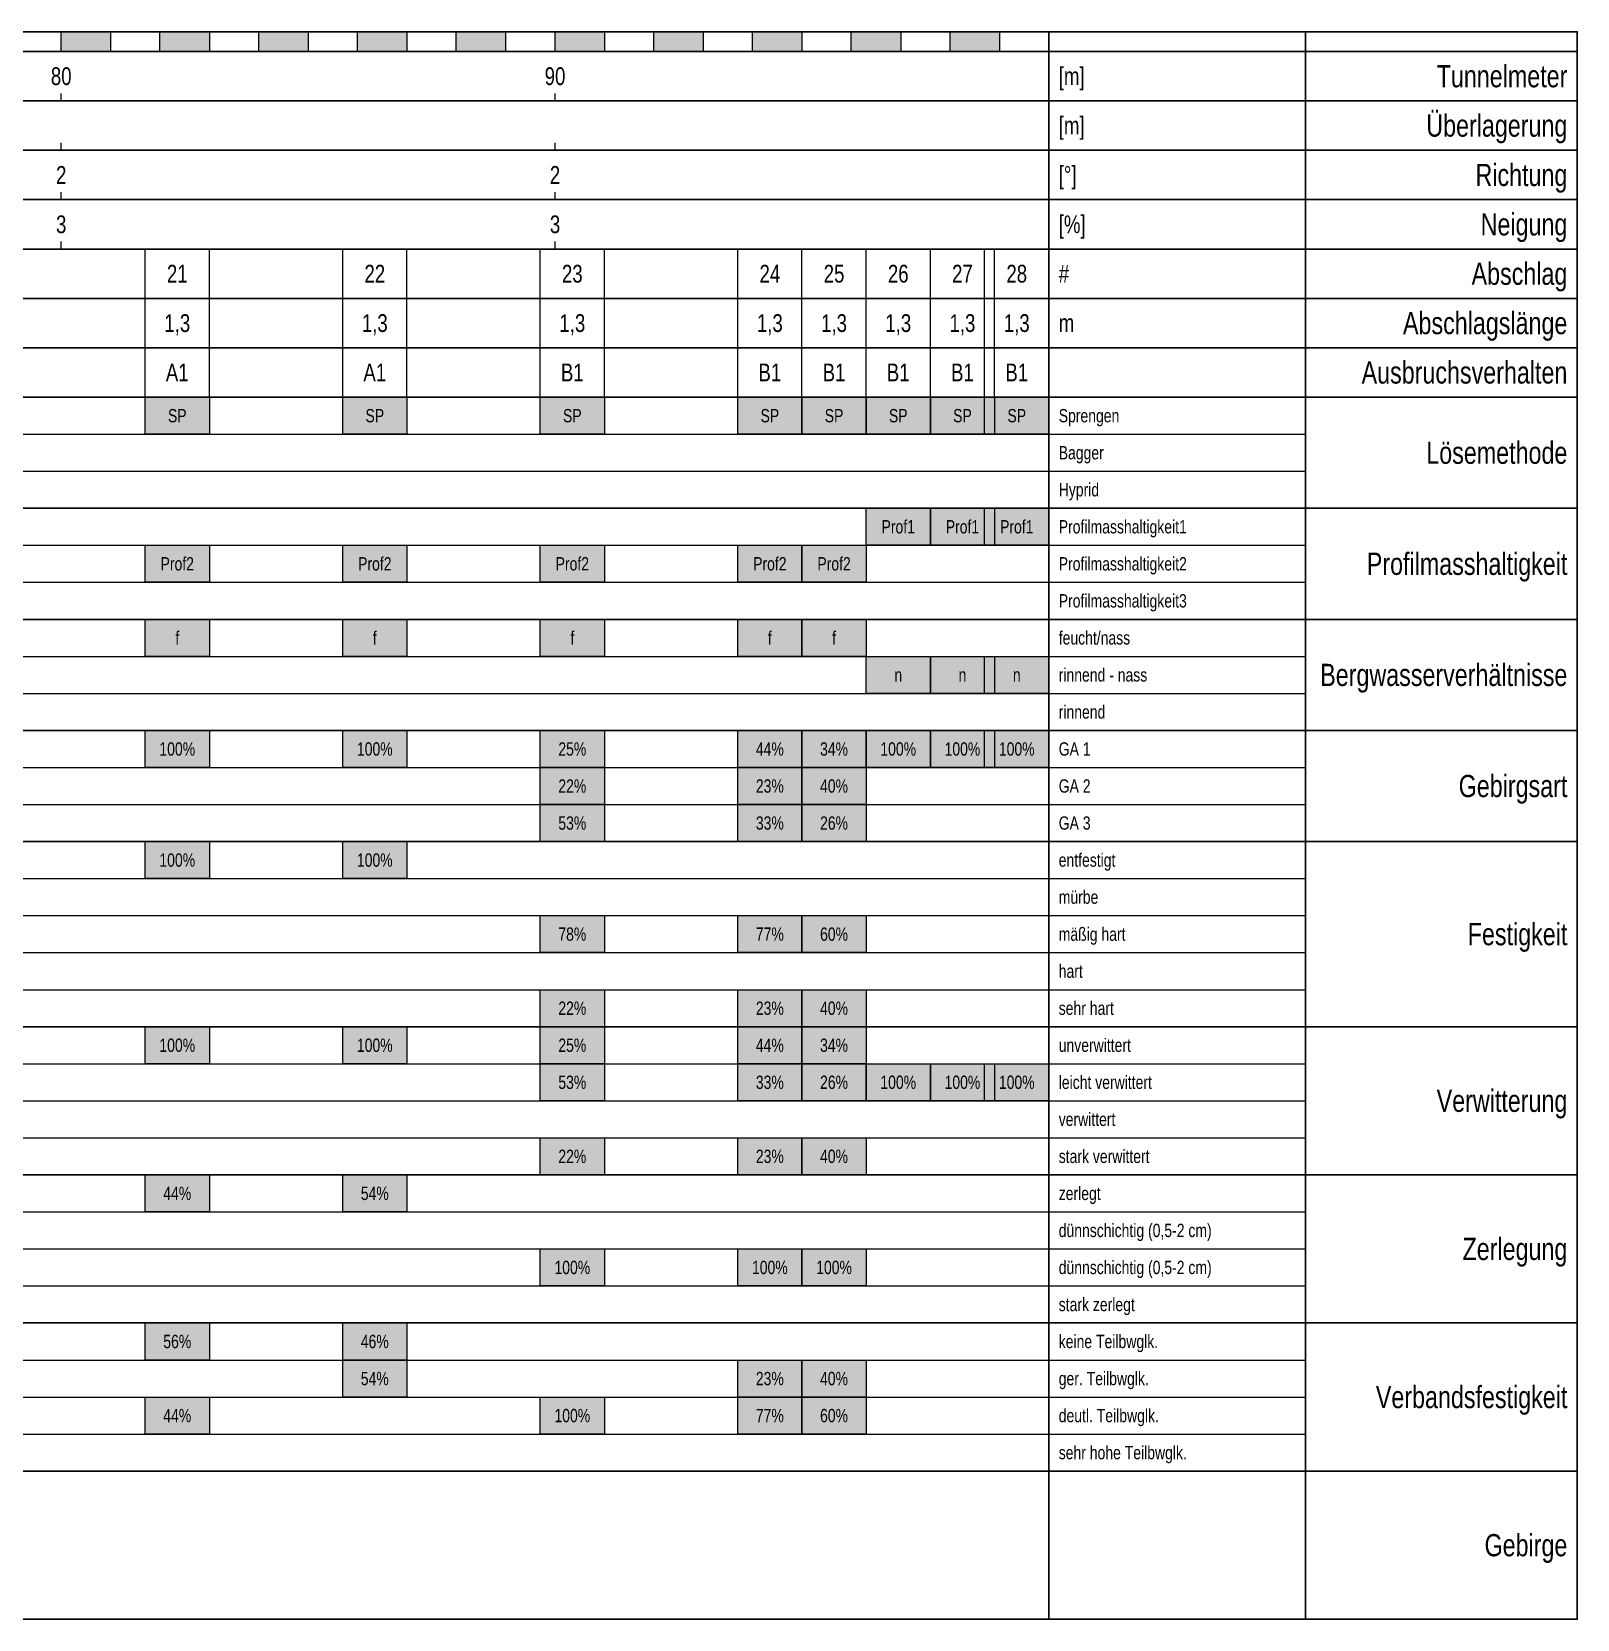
# Model space of a CAD drawing. Extents: x -11 to 111, y -32 to 0.
# Drawn here: x 79.4 to 110.7, y -32.15 to 0 of the extents above; entities that cross this region are included whole.
import ezdxf
from ezdxf.enums import TextEntityAlignment as Align

# ---------------------------------------------------------------- set-up
doc = ezdxf.new("R2010")
doc.units = 0
for name, color, linetype in [('ausbruchsverhalten', 7, 'Continuous'), ('bergwasserverhaeltnis', 7, 'Continuous'), ('festigkeit', 7, 'Continuous'), ('gebirge', 7, 'Continuous'), ('gebirgsart', 7, 'Continuous'), ('grid', 7, 'Continuous'), ('laenge', 7, 'Continuous'), ('lineal', 7, 'Continuous'), ('loesemethode', 7, 'Continuous'), ('neigung', 7, 'Continuous'), ('nummer', 7, 'Continuous'), ('profilmasshaltigkeit', 7, 'Continuous'), ('richtung', 7, 'Continuous'), ('tunnelmeter', 7, 'Continuous'), ('ueberlagerung', 7, 'Continuous'), ('verbandsfestigkeit', 7, 'Continuous'), ('verwitterung', 7, 'Continuous'), ('zerlegung', 7, 'Continuous')]:
    doc.layers.add(name, color=color, linetype=linetype)
doc.styles.add('Arial', font='arial.ttf', dxfattribs={"width": 0.75})

msp = doc.modelspace()

# ---------------------------------------------------------------- hatches: boundary and pattern name
at = {"layer": 'bergwasserverhaeltnis'}
for points in [[(81.7, -11.9), (83, -11.9), (83, -12.65), (81.7, -12.65)], [(85.7, -11.9), (87, -11.9), (87, -12.65), (85.7, -12.65)], [(89.7, -11.9), (91, -11.9), (91, -12.65), (89.7, -12.65)], [(93.7, -11.9), (95, -11.9), (95, -12.65), (93.7, -12.65)], [(95, -11.9), (96.3, -11.9), (96.3, -12.65), (95, -12.65)], [(96.3, -12.65), (97.6, -12.65), (97.6, -13.4), (96.3, -13.4)], [(97.6, -12.65), (98.9, -12.65), (98.9, -13.4), (97.6, -13.4)], [(98.7, -12.65), (100, -12.65), (100, -13.4), (98.7, -13.4)]]:
    msp.add_hatch(color=5, dxfattribs=at).paths.add_polyline_path(points)
at = {"layer": 'festigkeit'}
for points in [[(81.7, -16.4), (83, -16.4), (83, -17.15), (81.7, -17.15)], [(85.7, -16.4), (87, -16.4), (87, -17.15), (85.7, -17.15)], [(89.7, -17.9), (91, -17.9), (91, -18.65), (89.7, -18.65)], [(93.7, -17.9), (95, -17.9), (95, -18.65), (93.7, -18.65)], [(95, -17.9), (96.3, -17.9), (96.3, -18.65), (95, -18.65)], [(89.7, -19.4), (91, -19.4), (91, -20.15), (89.7, -20.15)], [(93.7, -19.4), (95, -19.4), (95, -20.15), (93.7, -20.15)], [(95, -19.4), (96.3, -19.4), (96.3, -20.15), (95, -20.15)]]:
    msp.add_hatch(color=4, dxfattribs=at).paths.add_polyline_path(points)
at = {"layer": 'gebirgsart'}
for points in [[(81.7, -14.15), (83, -14.15), (83, -14.9), (81.7, -14.9)], [(85.7, -14.15), (87, -14.15), (87, -14.9), (85.7, -14.9)], [(89.7, -14.15), (91, -14.15), (91, -14.9), (89.7, -14.9)], [(93.7, -14.15), (95, -14.15), (95, -14.9), (93.7, -14.9)], [(95, -14.15), (96.3, -14.15), (96.3, -14.9), (95, -14.9)], [(96.3, -14.15), (97.6, -14.15), (97.6, -14.9), (96.3, -14.9)], [(97.6, -14.15), (98.9, -14.15), (98.9, -14.9), (97.6, -14.9)], [(98.7, -14.15), (100, -14.15), (100, -14.9), (98.7, -14.9)], [(89.7, -14.9), (91, -14.9), (91, -15.65), (89.7, -15.65)], [(93.7, -14.9), (95, -14.9), (95, -15.65), (93.7, -15.65)], [(95, -14.9), (96.3, -14.9), (96.3, -15.65), (95, -15.65)], [(89.7, -15.65), (91, -15.65), (91, -16.4), (89.7, -16.4)], [(93.7, -15.65), (95, -15.65), (95, -16.4), (93.7, -16.4)], [(95, -15.65), (96.3, -15.65), (96.3, -16.4), (95, -16.4)]]:
    msp.add_hatch(color=28, dxfattribs=at).paths.add_polyline_path(points)
at = {"layer": 'lineal'}
for points in [[(80, 0), (81, 0), (81, -0.4), (80, -0.4)], [(82, 0), (83, 0), (83, -0.4), (82, -0.4)], [(84, 0), (85, 0), (85, -0.4), (84, -0.4)], [(86, 0), (87, 0), (87, -0.4), (86, -0.4)], [(88, 0), (89, 0), (89, -0.4), (88, -0.4)], [(90, 0), (91, 0), (91, -0.4), (90, -0.4)], [(92, 0), (93, 0), (93, -0.4), (92, -0.4)], [(94, 0), (95, 0), (95, -0.4), (94, -0.4)], [(96, 0), (97, 0), (97, -0.4), (96, -0.4)], [(98, 0), (99, 0), (99, -0.4), (98, -0.4)]]:
    msp.add_hatch(color=7, dxfattribs=at).paths.add_polyline_path(points)
at = {"layer": 'loesemethode'}
for points in [[(81.7, -7.4), (83, -7.4), (83, -8.15), (81.7, -8.15)], [(85.7, -7.4), (87, -7.4), (87, -8.15), (85.7, -8.15)], [(89.7, -7.4), (91, -7.4), (91, -8.15), (89.7, -8.15)], [(93.7, -7.4), (95, -7.4), (95, -8.15), (93.7, -8.15)], [(95, -7.4), (96.3, -7.4), (96.3, -8.15), (95, -8.15)], [(96.3, -7.4), (97.6, -7.4), (97.6, -8.15), (96.3, -8.15)], [(97.6, -7.4), (98.9, -7.4), (98.9, -8.15), (97.6, -8.15)], [(98.7, -7.4), (100, -7.4), (100, -8.15), (98.7, -8.15)]]:
    msp.add_hatch(color=42, dxfattribs=at).paths.add_polyline_path(points)
at = {"layer": 'profilmasshaltigkeit'}
for points in [[(96.3, -9.65), (97.6, -9.65), (97.6, -10.4), (96.3, -10.4)], [(97.6, -9.65), (98.9, -9.65), (98.9, -10.4), (97.6, -10.4)], [(98.7, -9.65), (100, -9.65), (100, -10.4), (98.7, -10.4)], [(81.7, -10.4), (83, -10.4), (83, -11.15), (81.7, -11.15)], [(85.7, -10.4), (87, -10.4), (87, -11.15), (85.7, -11.15)], [(89.7, -10.4), (91, -10.4), (91, -11.15), (89.7, -11.15)], [(93.7, -10.4), (95, -10.4), (95, -11.15), (93.7, -11.15)], [(95, -10.4), (96.3, -10.4), (96.3, -11.15), (95, -11.15)]]:
    msp.add_hatch(color=3, dxfattribs=at).paths.add_polyline_path(points)
at = {"layer": 'verbandsfestigkeit'}
for points in [[(81.7, -26.15), (83, -26.15), (83, -26.9), (81.7, -26.9)], [(85.7, -26.15), (87, -26.15), (87, -26.9), (85.7, -26.9)], [(85.7, -26.9), (87, -26.9), (87, -27.65), (85.7, -27.65)], [(93.7, -26.9), (95, -26.9), (95, -27.65), (93.7, -27.65)], [(95, -26.9), (96.3, -26.9), (96.3, -27.65), (95, -27.65)], [(81.7, -27.65), (83, -27.65), (83, -28.4), (81.7, -28.4)], [(89.7, -27.65), (91, -27.65), (91, -28.4), (89.7, -28.4)], [(93.7, -27.65), (95, -27.65), (95, -28.4), (93.7, -28.4)], [(95, -27.65), (96.3, -27.65), (96.3, -28.4), (95, -28.4)]]:
    msp.add_hatch(color=105, dxfattribs=at).paths.add_polyline_path(points)
at = {"layer": 'verwitterung'}
for points in [[(81.7, -20.15), (83, -20.15), (83, -20.9), (81.7, -20.9)], [(85.7, -20.15), (87, -20.15), (87, -20.9), (85.7, -20.9)], [(89.7, -20.15), (91, -20.15), (91, -20.9), (89.7, -20.9)], [(93.7, -20.15), (95, -20.15), (95, -20.9), (93.7, -20.9)], [(95, -20.15), (96.3, -20.15), (96.3, -20.9), (95, -20.9)], [(89.7, -20.9), (91, -20.9), (91, -21.65), (89.7, -21.65)], [(93.7, -20.9), (95, -20.9), (95, -21.65), (93.7, -21.65)], [(95, -20.9), (96.3, -20.9), (96.3, -21.65), (95, -21.65)], [(96.3, -20.9), (97.6, -20.9), (97.6, -21.65), (96.3, -21.65)], [(97.6, -20.9), (98.9, -20.9), (98.9, -21.65), (97.6, -21.65)], [(98.7, -20.9), (100, -20.9), (100, -21.65), (98.7, -21.65)], [(89.7, -22.4), (91, -22.4), (91, -23.15), (89.7, -23.15)], [(93.7, -22.4), (95, -22.4), (95, -23.15), (93.7, -23.15)], [(95, -22.4), (96.3, -22.4), (96.3, -23.15), (95, -23.15)]]:
    msp.add_hatch(color=2, dxfattribs=at).paths.add_polyline_path(points)
at = {"layer": 'zerlegung'}
for points in [[(81.7, -23.15), (83, -23.15), (83, -23.9), (81.7, -23.9)], [(85.7, -23.15), (87, -23.15), (87, -23.9), (85.7, -23.9)], [(89.7, -24.65), (91, -24.65), (91, -25.4), (89.7, -25.4)], [(93.7, -24.65), (95, -24.65), (95, -25.4), (93.7, -25.4)], [(95, -24.65), (96.3, -24.65), (96.3, -25.4), (95, -25.4)]]:
    msp.add_hatch(color=251, dxfattribs=at).paths.add_polyline_path(points)

# ---------------------------------------------------------------- linework, layer by layer
at = {"layer": 'ausbruchsverhalten'}
for p, q in [((81.7, -7.4), (81.7, -6.4)), ((83, -7.4), (83, -6.4)), ((85.7, -7.4), (85.7, -6.4)), ((87, -7.4), (87, -6.4)), ((89.7, -7.4), (89.7, -6.4)), ((91, -7.4), (91, -6.4)), ((93.7, -7.4), (93.7, -6.4)), ((95, -7.4), (95, -6.4)), ((95, -7.4), (95, -6.4)), ((96.3, -7.4), (96.3, -6.4)), ((96.3, -7.4), (96.3, -6.4)), ((97.6, -7.4), (97.6, -6.4)), ((97.6, -7.4), (97.6, -6.4)), ((98.7, -7.4), (98.7, -6.4)), ((98.9, -7.4), (98.9, -6.4)), ((100, -7.4), (100, -6.4))]:
    msp.add_line(p, q, dxfattribs=at)
at = {"layer": 'ausbruchsverhalten', "color": 7, "lineweight": 30}
for points in [[(0, -6.4), (100, -6.4), (100, -7.4), (0, -7.4)], [(100, -6.4), (105.2, -6.4), (105.2, -7.4), (100, -7.4)], [(105.2, -6.4), (110.7, -6.4), (110.7, -7.4), (105.2, -7.4)]]:
    msp.add_lwpolyline(points, close=True, dxfattribs=at)
at = {"layer": 'bergwasserverhaeltnis'}
for p, q in [((0, -12.65), (100, -12.65)), ((100, -12.65), (105.2, -12.65)), ((0, -13.4), (100, -13.4)), ((100, -13.4), (105.2, -13.4)), ((0, -14.15), (100, -14.15)), ((100, -14.15), (105.2, -14.15))]:
    msp.add_line(p, q, dxfattribs=at)
at = {"layer": 'bergwasserverhaeltnis', "color": 7, "lineweight": 30}
for points in [[(0, -11.9), (100, -11.9), (100, -14.15), (0, -14.15)], [(100, -11.9), (105.2, -11.9), (105.2, -14.15), (100, -14.15)], [(105.2, -11.9), (110.7, -11.9), (110.7, -14.15), (105.2, -14.15)]]:
    msp.add_lwpolyline(points, close=True, dxfattribs=at)
at = {"layer": 'bergwasserverhaeltnis', "color": 7}
for points in [[(81.7, -11.9), (83, -11.9), (83, -12.65), (81.7, -12.65)], [(85.7, -11.9), (87, -11.9), (87, -12.65), (85.7, -12.65)], [(89.7, -11.9), (91, -11.9), (91, -12.65), (89.7, -12.65)], [(93.7, -11.9), (95, -11.9), (95, -12.65), (93.7, -12.65)], [(95, -11.9), (96.3, -11.9), (96.3, -12.65), (95, -12.65)], [(96.3, -12.65), (97.6, -12.65), (97.6, -13.4), (96.3, -13.4)], [(97.6, -12.65), (98.9, -12.65), (98.9, -13.4), (97.6, -13.4)], [(98.7, -12.65), (100, -12.65), (100, -13.4), (98.7, -13.4)]]:
    msp.add_lwpolyline(points, close=True, dxfattribs=at)
at = {"layer": 'festigkeit'}
for p, q in [((0, -17.15), (100, -17.15)), ((100, -17.15), (105.2, -17.15)), ((0, -17.9), (100, -17.9)), ((100, -17.9), (105.2, -17.9)), ((0, -18.65), (100, -18.65)), ((100, -18.65), (105.2, -18.65)), ((0, -19.4), (100, -19.4)), ((100, -19.4), (105.2, -19.4)), ((0, -20.15), (100, -20.15)), ((100, -20.15), (105.2, -20.15))]:
    msp.add_line(p, q, dxfattribs=at)
at = {"layer": 'festigkeit', "color": 7, "lineweight": 30}
for points in [[(0, -16.4), (100, -16.4), (100, -20.15), (0, -20.15)], [(100, -16.4), (105.2, -16.4), (105.2, -20.15), (100, -20.15)], [(105.2, -16.4), (110.7, -16.4), (110.7, -20.15), (105.2, -20.15)]]:
    msp.add_lwpolyline(points, close=True, dxfattribs=at)
at = {"layer": 'festigkeit', "color": 7}
for points in [[(81.7, -16.4), (83, -16.4), (83, -17.15), (81.7, -17.15)], [(85.7, -16.4), (87, -16.4), (87, -17.15), (85.7, -17.15)], [(89.7, -17.9), (91, -17.9), (91, -18.65), (89.7, -18.65)], [(93.7, -17.9), (95, -17.9), (95, -18.65), (93.7, -18.65)], [(95, -17.9), (96.3, -17.9), (96.3, -18.65), (95, -18.65)], [(89.7, -19.4), (91, -19.4), (91, -20.15), (89.7, -20.15)], [(93.7, -19.4), (95, -19.4), (95, -20.15), (93.7, -20.15)], [(95, -19.4), (96.3, -19.4), (96.3, -20.15), (95, -20.15)]]:
    msp.add_lwpolyline(points, close=True, dxfattribs=at)
at = {"layer": 'gebirge', "color": 7, "lineweight": 30}
for points in [[(0, -29.15), (100, -29.15), (100, -32.15), (0, -32.15)], [(100, -29.15), (105.2, -29.15), (105.2, -32.15), (100, -32.15)], [(105.2, -29.15), (110.7, -29.15), (110.7, -32.15), (105.2, -32.15)]]:
    msp.add_lwpolyline(points, close=True, dxfattribs=at)
at = {"layer": 'gebirgsart'}
for p, q in [((0, -14.9), (100, -14.9)), ((100, -14.9), (105.2, -14.9)), ((0, -15.65), (100, -15.65)), ((100, -15.65), (105.2, -15.65)), ((0, -16.4), (100, -16.4)), ((100, -16.4), (105.2, -16.4))]:
    msp.add_line(p, q, dxfattribs=at)
at = {"layer": 'gebirgsart', "color": 7, "lineweight": 30}
for points in [[(0, -14.15), (100, -14.15), (100, -16.4), (0, -16.4)], [(100, -14.15), (105.2, -14.15), (105.2, -16.4), (100, -16.4)], [(105.2, -14.15), (110.7, -14.15), (110.7, -16.4), (105.2, -16.4)]]:
    msp.add_lwpolyline(points, close=True, dxfattribs=at)
at = {"layer": 'gebirgsart', "color": 7}
for points in [[(81.7, -14.15), (83, -14.15), (83, -14.9), (81.7, -14.9)], [(85.7, -14.15), (87, -14.15), (87, -14.9), (85.7, -14.9)], [(89.7, -14.15), (91, -14.15), (91, -14.9), (89.7, -14.9)], [(93.7, -14.15), (95, -14.15), (95, -14.9), (93.7, -14.9)], [(95, -14.15), (96.3, -14.15), (96.3, -14.9), (95, -14.9)], [(96.3, -14.15), (97.6, -14.15), (97.6, -14.9), (96.3, -14.9)], [(97.6, -14.15), (98.9, -14.15), (98.9, -14.9), (97.6, -14.9)], [(98.7, -14.15), (100, -14.15), (100, -14.9), (98.7, -14.9)], [(89.7, -14.9), (91, -14.9), (91, -15.65), (89.7, -15.65)], [(93.7, -14.9), (95, -14.9), (95, -15.65), (93.7, -15.65)], [(95, -14.9), (96.3, -14.9), (96.3, -15.65), (95, -15.65)], [(89.7, -15.65), (91, -15.65), (91, -16.4), (89.7, -16.4)], [(93.7, -15.65), (95, -15.65), (95, -16.4), (93.7, -16.4)], [(95, -15.65), (96.3, -15.65), (96.3, -16.4), (95, -16.4)]]:
    msp.add_lwpolyline(points, close=True, dxfattribs=at)
at = {"layer": 'grid', "color": 7, "lineweight": 30}
for points in [[(0, 0), (100, 0), (100, 0), (0, 0)], [(100, 0), (105.2, 0), (105.2, 0), (100, 0)], [(105.2, 0), (110.7, 0), (110.7, 0), (105.2, 0)]]:
    msp.add_lwpolyline(points, close=True, dxfattribs=at)
at = {"layer": 'laenge'}
for p, q in [((81.7, -6.4), (81.7, -5.4)), ((83, -6.4), (83, -5.4)), ((85.7, -6.4), (85.7, -5.4)), ((87, -6.4), (87, -5.4)), ((89.7, -6.4), (89.7, -5.4)), ((91, -6.4), (91, -5.4)), ((93.7, -6.4), (93.7, -5.4)), ((95, -6.4), (95, -5.4)), ((95, -6.4), (95, -5.4)), ((96.3, -6.4), (96.3, -5.4)), ((96.3, -6.4), (96.3, -5.4)), ((97.6, -6.4), (97.6, -5.4)), ((97.6, -6.4), (97.6, -5.4)), ((98.7, -6.4), (98.7, -5.4)), ((98.9, -6.4), (98.9, -5.4)), ((100, -6.4), (100, -5.4))]:
    msp.add_line(p, q, dxfattribs=at)
at = {"layer": 'laenge', "color": 7, "lineweight": 30}
for points in [[(0, -5.4), (100, -5.4), (100, -6.4), (0, -6.4)], [(100, -5.4), (105.2, -5.4), (105.2, -6.4), (100, -6.4)], [(105.2, -5.4), (110.7, -5.4), (110.7, -6.4), (105.2, -6.4)]]:
    msp.add_lwpolyline(points, close=True, dxfattribs=at)
at = {"layer": 'lineal', "color": 7, "lineweight": 30}
for points in [[(0, 0), (100, 0), (100, -0.4), (0, -0.4)], [(100, 0), (105.2, 0), (105.2, -0.4), (100, -0.4)], [(105.2, 0), (110.7, 0), (110.7, -0.4), (105.2, -0.4)]]:
    msp.add_lwpolyline(points, close=True, dxfattribs=at)
at = {"layer": 'lineal', "color": 7}
for points in [[(80, 0), (81, 0), (81, -0.4), (80, -0.4)], [(82, 0), (83, 0), (83, -0.4), (82, -0.4)], [(84, 0), (85, 0), (85, -0.4), (84, -0.4)], [(86, 0), (87, 0), (87, -0.4), (86, -0.4)], [(88, 0), (89, 0), (89, -0.4), (88, -0.4)], [(90, 0), (91, 0), (91, -0.4), (90, -0.4)], [(92, 0), (93, 0), (93, -0.4), (92, -0.4)], [(94, 0), (95, 0), (95, -0.4), (94, -0.4)], [(96, 0), (97, 0), (97, -0.4), (96, -0.4)], [(98, 0), (99, 0), (99, -0.4), (98, -0.4)]]:
    msp.add_lwpolyline(points, close=True, dxfattribs=at)
at = {"layer": 'loesemethode'}
for p, q in [((0, -8.15), (100, -8.15)), ((100, -8.15), (105.2, -8.15)), ((0, -8.9), (100, -8.9)), ((100, -8.9), (105.2, -8.9)), ((0, -9.65), (100, -9.65)), ((100, -9.65), (105.2, -9.65))]:
    msp.add_line(p, q, dxfattribs=at)
at = {"layer": 'loesemethode', "color": 7, "lineweight": 30}
for points in [[(0, -7.4), (100, -7.4), (100, -9.65), (0, -9.65)], [(100, -7.4), (105.2, -7.4), (105.2, -9.65), (100, -9.65)], [(105.2, -7.4), (110.7, -7.4), (110.7, -9.65), (105.2, -9.65)]]:
    msp.add_lwpolyline(points, close=True, dxfattribs=at)
at = {"layer": 'loesemethode', "color": 7}
for points in [[(81.7, -7.4), (83, -7.4), (83, -8.15), (81.7, -8.15)], [(85.7, -7.4), (87, -7.4), (87, -8.15), (85.7, -8.15)], [(89.7, -7.4), (91, -7.4), (91, -8.15), (89.7, -8.15)], [(93.7, -7.4), (95, -7.4), (95, -8.15), (93.7, -8.15)], [(95, -7.4), (96.3, -7.4), (96.3, -8.15), (95, -8.15)], [(96.3, -7.4), (97.6, -7.4), (97.6, -8.15), (96.3, -8.15)], [(97.6, -7.4), (98.9, -7.4), (98.9, -8.15), (97.6, -8.15)], [(98.7, -7.4), (100, -7.4), (100, -8.15), (98.7, -8.15)]]:
    msp.add_lwpolyline(points, close=True, dxfattribs=at)
at = {"layer": 'neigung'}
for p, q in [((80, -4.4), (80, -4.25)), ((90, -4.4), (90, -4.25)), ((100, -4.4), (100, -4.25))]:
    msp.add_line(p, q, dxfattribs=at)
at = {"layer": 'neigung', "color": 7, "lineweight": 30}
for points in [[(0, -3.4), (100, -3.4), (100, -4.4), (0, -4.4)], [(100, -3.4), (105.2, -3.4), (105.2, -4.4), (100, -4.4)], [(105.2, -3.4), (110.7, -3.4), (110.7, -4.4), (105.2, -4.4)]]:
    msp.add_lwpolyline(points, close=True, dxfattribs=at)
at = {"layer": 'nummer'}
for p, q in [((81.7, -5.4), (81.7, -4.4)), ((83, -5.4), (83, -4.4)), ((85.7, -5.4), (85.7, -4.4)), ((87, -5.4), (87, -4.4)), ((89.7, -5.4), (89.7, -4.4)), ((91, -5.4), (91, -4.4)), ((93.7, -5.4), (93.7, -4.4)), ((95, -5.4), (95, -4.4)), ((95, -5.4), (95, -4.4)), ((96.3, -5.4), (96.3, -4.4)), ((96.3, -5.4), (96.3, -4.4)), ((97.6, -5.4), (97.6, -4.4)), ((97.6, -5.4), (97.6, -4.4)), ((98.7, -5.4), (98.7, -4.4)), ((98.9, -5.4), (98.9, -4.4)), ((100, -5.4), (100, -4.4))]:
    msp.add_line(p, q, dxfattribs=at)
at = {"layer": 'nummer', "color": 7, "lineweight": 30}
for points in [[(0, -4.4), (100, -4.4), (100, -5.4), (0, -5.4)], [(100, -4.4), (105.2, -4.4), (105.2, -5.4), (100, -5.4)], [(105.2, -4.4), (110.7, -4.4), (110.7, -5.4), (105.2, -5.4)]]:
    msp.add_lwpolyline(points, close=True, dxfattribs=at)
at = {"layer": 'profilmasshaltigkeit'}
for p, q in [((0, -10.4), (100, -10.4)), ((100, -10.4), (105.2, -10.4)), ((0, -11.15), (100, -11.15)), ((100, -11.15), (105.2, -11.15)), ((0, -11.9), (100, -11.9)), ((100, -11.9), (105.2, -11.9))]:
    msp.add_line(p, q, dxfattribs=at)
at = {"layer": 'profilmasshaltigkeit', "color": 7, "lineweight": 30}
for points in [[(0, -9.65), (100, -9.65), (100, -11.9), (0, -11.9)], [(100, -9.65), (105.2, -9.65), (105.2, -11.9), (100, -11.9)], [(105.2, -9.65), (110.7, -9.65), (110.7, -11.9), (105.2, -11.9)]]:
    msp.add_lwpolyline(points, close=True, dxfattribs=at)
at = {"layer": 'profilmasshaltigkeit', "color": 7}
for points in [[(96.3, -9.65), (97.6, -9.65), (97.6, -10.4), (96.3, -10.4)], [(97.6, -9.65), (98.9, -9.65), (98.9, -10.4), (97.6, -10.4)], [(98.7, -9.65), (100, -9.65), (100, -10.4), (98.7, -10.4)], [(81.7, -10.4), (83, -10.4), (83, -11.15), (81.7, -11.15)], [(85.7, -10.4), (87, -10.4), (87, -11.15), (85.7, -11.15)], [(89.7, -10.4), (91, -10.4), (91, -11.15), (89.7, -11.15)], [(93.7, -10.4), (95, -10.4), (95, -11.15), (93.7, -11.15)], [(95, -10.4), (96.3, -10.4), (96.3, -11.15), (95, -11.15)]]:
    msp.add_lwpolyline(points, close=True, dxfattribs=at)
at = {"layer": 'richtung'}
for p, q in [((80, -3.4), (80, -3.25)), ((90, -3.4), (90, -3.25)), ((100, -3.4), (100, -3.25))]:
    msp.add_line(p, q, dxfattribs=at)
at = {"layer": 'richtung', "color": 7, "lineweight": 30}
for points in [[(0, -2.4), (100, -2.4), (100, -3.4), (0, -3.4)], [(100, -2.4), (105.2, -2.4), (105.2, -3.4), (100, -3.4)], [(105.2, -2.4), (110.7, -2.4), (110.7, -3.4), (105.2, -3.4)]]:
    msp.add_lwpolyline(points, close=True, dxfattribs=at)
at = {"layer": 'tunnelmeter'}
for p, q in [((80, -1.4), (80, -1.25)), ((90, -1.4), (90, -1.25)), ((100, -1.4), (100, -1.25))]:
    msp.add_line(p, q, dxfattribs=at)
at = {"layer": 'tunnelmeter', "color": 7, "lineweight": 30}
for points in [[(0, -0.4), (100, -0.4), (100, -1.4), (0, -1.4)], [(100, -0.4), (105.2, -0.4), (105.2, -1.4), (100, -1.4)], [(105.2, -0.4), (110.7, -0.4), (110.7, -1.4), (105.2, -1.4)]]:
    msp.add_lwpolyline(points, close=True, dxfattribs=at)
at = {"layer": 'ueberlagerung'}
for p, q in [((80, -2.4), (80, -2.25)), ((90, -2.4), (90, -2.25)), ((100, -2.4), (100, -2.25))]:
    msp.add_line(p, q, dxfattribs=at)
at = {"layer": 'ueberlagerung', "color": 7, "lineweight": 30}
for points in [[(0, -1.4), (100, -1.4), (100, -2.4), (0, -2.4)], [(100, -1.4), (105.2, -1.4), (105.2, -2.4), (100, -2.4)], [(105.2, -1.4), (110.7, -1.4), (110.7, -2.4), (105.2, -2.4)]]:
    msp.add_lwpolyline(points, close=True, dxfattribs=at)
at = {"layer": 'verbandsfestigkeit'}
for p, q in [((0, -26.9), (100, -26.9)), ((100, -26.9), (105.2, -26.9)), ((0, -27.65), (100, -27.65)), ((100, -27.65), (105.2, -27.65)), ((0, -28.4), (100, -28.4)), ((100, -28.4), (105.2, -28.4)), ((0, -29.15), (100, -29.15)), ((100, -29.15), (105.2, -29.15))]:
    msp.add_line(p, q, dxfattribs=at)
at = {"layer": 'verbandsfestigkeit', "color": 7, "lineweight": 30}
for points in [[(0, -26.15), (100, -26.15), (100, -29.15), (0, -29.15)], [(100, -26.15), (105.2, -26.15), (105.2, -29.15), (100, -29.15)], [(105.2, -26.15), (110.7, -26.15), (110.7, -29.15), (105.2, -29.15)]]:
    msp.add_lwpolyline(points, close=True, dxfattribs=at)
at = {"layer": 'verbandsfestigkeit', "color": 7}
for points in [[(81.7, -26.15), (83, -26.15), (83, -26.9), (81.7, -26.9)], [(85.7, -26.15), (87, -26.15), (87, -26.9), (85.7, -26.9)], [(85.7, -26.9), (87, -26.9), (87, -27.65), (85.7, -27.65)], [(93.7, -26.9), (95, -26.9), (95, -27.65), (93.7, -27.65)], [(95, -26.9), (96.3, -26.9), (96.3, -27.65), (95, -27.65)], [(81.7, -27.65), (83, -27.65), (83, -28.4), (81.7, -28.4)], [(89.7, -27.65), (91, -27.65), (91, -28.4), (89.7, -28.4)], [(93.7, -27.65), (95, -27.65), (95, -28.4), (93.7, -28.4)], [(95, -27.65), (96.3, -27.65), (96.3, -28.4), (95, -28.4)]]:
    msp.add_lwpolyline(points, close=True, dxfattribs=at)
at = {"layer": 'verwitterung'}
for p, q in [((0, -20.9), (100, -20.9)), ((100, -20.9), (105.2, -20.9)), ((0, -21.65), (100, -21.65)), ((100, -21.65), (105.2, -21.65)), ((0, -22.4), (100, -22.4)), ((100, -22.4), (105.2, -22.4)), ((0, -23.15), (100, -23.15)), ((100, -23.15), (105.2, -23.15))]:
    msp.add_line(p, q, dxfattribs=at)
at = {"layer": 'verwitterung', "color": 7, "lineweight": 30}
for points in [[(0, -20.15), (100, -20.15), (100, -23.15), (0, -23.15)], [(100, -20.15), (105.2, -20.15), (105.2, -23.15), (100, -23.15)], [(105.2, -20.15), (110.7, -20.15), (110.7, -23.15), (105.2, -23.15)]]:
    msp.add_lwpolyline(points, close=True, dxfattribs=at)
at = {"layer": 'verwitterung', "color": 7}
for points in [[(81.7, -20.15), (83, -20.15), (83, -20.9), (81.7, -20.9)], [(85.7, -20.15), (87, -20.15), (87, -20.9), (85.7, -20.9)], [(89.7, -20.15), (91, -20.15), (91, -20.9), (89.7, -20.9)], [(93.7, -20.15), (95, -20.15), (95, -20.9), (93.7, -20.9)], [(95, -20.15), (96.3, -20.15), (96.3, -20.9), (95, -20.9)], [(89.7, -20.9), (91, -20.9), (91, -21.65), (89.7, -21.65)], [(93.7, -20.9), (95, -20.9), (95, -21.65), (93.7, -21.65)], [(95, -20.9), (96.3, -20.9), (96.3, -21.65), (95, -21.65)], [(96.3, -20.9), (97.6, -20.9), (97.6, -21.65), (96.3, -21.65)], [(97.6, -20.9), (98.9, -20.9), (98.9, -21.65), (97.6, -21.65)], [(98.7, -20.9), (100, -20.9), (100, -21.65), (98.7, -21.65)], [(89.7, -22.4), (91, -22.4), (91, -23.15), (89.7, -23.15)], [(93.7, -22.4), (95, -22.4), (95, -23.15), (93.7, -23.15)], [(95, -22.4), (96.3, -22.4), (96.3, -23.15), (95, -23.15)]]:
    msp.add_lwpolyline(points, close=True, dxfattribs=at)
at = {"layer": 'zerlegung'}
for p, q in [((0, -23.9), (100, -23.9)), ((100, -23.9), (105.2, -23.9)), ((0, -24.65), (100, -24.65)), ((100, -24.65), (105.2, -24.65)), ((0, -25.4), (100, -25.4)), ((100, -25.4), (105.2, -25.4)), ((0, -26.15), (100, -26.15)), ((100, -26.15), (105.2, -26.15))]:
    msp.add_line(p, q, dxfattribs=at)
at = {"layer": 'zerlegung', "color": 7, "lineweight": 30}
for points in [[(0, -23.15), (100, -23.15), (100, -26.15), (0, -26.15)], [(100, -23.15), (105.2, -23.15), (105.2, -26.15), (100, -26.15)], [(105.2, -23.15), (110.7, -23.15), (110.7, -26.15), (105.2, -26.15)]]:
    msp.add_lwpolyline(points, close=True, dxfattribs=at)
at = {"layer": 'zerlegung', "color": 7}
for points in [[(81.7, -23.15), (83, -23.15), (83, -23.9), (81.7, -23.9)], [(85.7, -23.15), (87, -23.15), (87, -23.9), (85.7, -23.9)], [(89.7, -24.65), (91, -24.65), (91, -25.4), (89.7, -25.4)], [(93.7, -24.65), (95, -24.65), (95, -25.4), (93.7, -25.4)], [(95, -24.65), (96.3, -24.65), (96.3, -25.4), (95, -25.4)]]:
    msp.add_lwpolyline(points, close=True, dxfattribs=at)

# ---------------------------------------------------------------- texts
at = {"layer": 'ausbruchsverhalten', "color": 7, "style": 'Arial', "width": 0.75}
for s, p in [('A1', (82.35, -6.9)), ('A1', (86.35, -6.9)), ('B1', (90.35, -6.9)), ('B1', (94.35, -6.9)), ('B1', (95.65, -6.9)), ('B1', (96.95, -6.9)), ('B1', (98.25, -6.9)), ('B1', (99.35, -6.9))]:
    msp.add_text(s, height=0.36, dxfattribs=at).set_placement(p, align=Align.MIDDLE_CENTER)
msp.add_text('Ausbruchsverhalten', height=0.45, dxfattribs=at).set_placement((110.5, -6.9), align=Align.MIDDLE_RIGHT)
at = {"layer": 'bergwasserverhaeltnis', "color": 7, "style": 'Arial', "width": 0.75}
for s, p in [('f', (82.35, -12.275)), ('f', (86.35, -12.275)), ('f', (90.35, -12.275)), ('f', (94.35, -12.275)), ('f', (95.65, -12.275)), ('n', (96.95, -13.025)), ('n', (98.25, -13.025)), ('n', (99.35, -13.025))]:
    msp.add_text(s, height=0.27, dxfattribs=at).set_placement(p, align=Align.MIDDLE_CENTER)
for s, p in [('feucht/nass', (100.2, -12.275)), ('rinnend - nass', (100.2, -13.025)), ('rinnend', (100.2, -13.775))]:
    msp.add_text(s, height=0.27, dxfattribs=at).set_placement(p, align=Align.MIDDLE_LEFT)
msp.add_text('Bergwasserverhältnisse', height=0.45, dxfattribs=at).set_placement((110.5, -13.025), align=Align.MIDDLE_RIGHT)
at = {"layer": 'festigkeit', "color": 7, "style": 'Arial', "width": 0.75}
for s, p in [('100%', (82.35, -16.775)), ('100%', (86.35, -16.775)), ('78%', (90.35, -18.275)), ('77%', (94.35, -18.275)), ('60%', (95.65, -18.275)), ('22%', (90.35, -19.775)), ('23%', (94.35, -19.775)), ('40%', (95.65, -19.775))]:
    msp.add_text(s, height=0.27, dxfattribs=at).set_placement(p, align=Align.MIDDLE_CENTER)
for s, p in [('entfestigt', (100.2, -16.775)), ('mürbe', (100.2, -17.525)), ('mäßig hart', (100.2, -18.275)), ('hart', (100.2, -19.025)), ('sehr hart', (100.2, -19.775))]:
    msp.add_text(s, height=0.27, dxfattribs=at).set_placement(p, align=Align.MIDDLE_LEFT)
msp.add_text('Festigkeit', height=0.45, dxfattribs=at).set_placement((110.5, -18.275), align=Align.MIDDLE_RIGHT)
at = {"layer": 'gebirge', "color": 7, "style": 'Arial', "width": 0.75}
msp.add_text('Gebirge', height=0.45, dxfattribs=at).set_placement((110.5, -30.65), align=Align.MIDDLE_RIGHT)
at = {"layer": 'gebirgsart', "color": 7, "style": 'Arial', "width": 0.75}
for s, p in [('100%', (82.35, -14.525)), ('100%', (86.35, -14.525)), ('25%', (90.35, -14.525)), ('44%', (94.35, -14.525)), ('34%', (95.65, -14.525)), ('100%', (96.95, -14.525)), ('100%', (98.25, -14.525)), ('100%', (99.35, -14.525)), ('22%', (90.35, -15.275)), ('23%', (94.35, -15.275)), ('40%', (95.65, -15.275)), ('53%', (90.35, -16.025)), ('33%', (94.35, -16.025)), ('26%', (95.65, -16.025))]:
    msp.add_text(s, height=0.27, dxfattribs=at).set_placement(p, align=Align.MIDDLE_CENTER)
for s, p in [('GA 1', (100.2, -14.525)), ('GA 2', (100.2, -15.275)), ('GA 3', (100.2, -16.025))]:
    msp.add_text(s, height=0.27, dxfattribs=at).set_placement(p, align=Align.MIDDLE_LEFT)
msp.add_text('Gebirgsart', height=0.45, dxfattribs=at).set_placement((110.5, -15.275), align=Align.MIDDLE_RIGHT)
at = {"layer": 'laenge', "color": 7, "style": 'Arial', "width": 0.75}
for p in [(82.35, -5.9), (86.35, -5.9), (90.35, -5.9), (94.35, -5.9), (95.65, -5.9), (96.95, -5.9), (98.25, -5.9), (99.35, -5.9)]:
    msp.add_text('1,3', height=0.36, dxfattribs=at).set_placement(p, align=Align.MIDDLE_CENTER)
msp.add_text('Abschlagslänge', height=0.45, dxfattribs=at).set_placement((110.5, -5.9), align=Align.MIDDLE_RIGHT)
msp.add_text('m', height=0.36, dxfattribs=at).set_placement((100.2, -5.9), align=Align.MIDDLE_LEFT)
at = {"layer": 'loesemethode', "color": 7, "style": 'Arial', "width": 0.75}
for p in [(82.35, -7.775), (86.35, -7.775), (90.35, -7.775), (94.35, -7.775), (95.65, -7.775), (96.95, -7.775), (98.25, -7.775), (99.35, -7.775)]:
    msp.add_text('SP', height=0.27, dxfattribs=at).set_placement(p, align=Align.MIDDLE_CENTER)
for s, p in [('Sprengen', (100.2, -7.775)), ('Bagger', (100.2, -8.525)), ('Hyprid', (100.2, -9.275))]:
    msp.add_text(s, height=0.27, dxfattribs=at).set_placement(p, align=Align.MIDDLE_LEFT)
msp.add_text('Lösemethode', height=0.45, dxfattribs=at).set_placement((110.5, -8.525), align=Align.MIDDLE_RIGHT)
at = {"layer": 'neigung', "color": 7, "style": 'Arial', "width": 0.75}
for p in [(80, -3.9), (90, -3.9)]:
    msp.add_text('3', height=0.36, dxfattribs=at).set_placement(p, align=Align.MIDDLE_CENTER)
msp.add_text('[%]', height=0.36, dxfattribs=at).set_placement((100.2, -3.9), align=Align.MIDDLE_LEFT)
msp.add_text('Neigung', height=0.45, dxfattribs=at).set_placement((110.5, -3.9), align=Align.MIDDLE_RIGHT)
at = {"layer": 'nummer', "color": 7, "style": 'Arial', "width": 0.75}
for s, p in [('21', (82.35, -4.9)), ('22', (86.35, -4.9)), ('23', (90.35, -4.9)), ('24', (94.35, -4.9)), ('25', (95.65, -4.9)), ('26', (96.95, -4.9)), ('27', (98.25, -4.9)), ('28', (99.35, -4.9))]:
    msp.add_text(s, height=0.36, dxfattribs=at).set_placement(p, align=Align.MIDDLE_CENTER)
msp.add_text('#', height=0.36, dxfattribs=at).set_placement((100.2, -4.9), align=Align.MIDDLE_LEFT)
msp.add_text('Abschlag', height=0.45, dxfattribs=at).set_placement((110.5, -4.9), align=Align.MIDDLE_RIGHT)
at = {"layer": 'profilmasshaltigkeit', "color": 7, "style": 'Arial', "width": 0.75}
for s, p in [('Prof1', (96.95, -10.025)), ('Prof1', (98.25, -10.025)), ('Prof1', (99.35, -10.025)), ('Prof2', (82.35, -10.775)), ('Prof2', (86.35, -10.775)), ('Prof2', (90.35, -10.775)), ('Prof2', (94.35, -10.775)), ('Prof2', (95.65, -10.775))]:
    msp.add_text(s, height=0.27, dxfattribs=at).set_placement(p, align=Align.MIDDLE_CENTER)
for s, p in [('Profilmasshaltigkeit1', (100.2, -10.025)), ('Profilmasshaltigkeit2', (100.2, -10.775)), ('Profilmasshaltigkeit3', (100.2, -11.525))]:
    msp.add_text(s, height=0.27, dxfattribs=at).set_placement(p, align=Align.MIDDLE_LEFT)
msp.add_text('Profilmasshaltigkeit', height=0.45, dxfattribs=at).set_placement((110.5, -10.775), align=Align.MIDDLE_RIGHT)
at = {"layer": 'richtung', "color": 7, "style": 'Arial', "width": 0.75}
for p in [(80, -2.9), (90, -2.9)]:
    msp.add_text('2', height=0.36, dxfattribs=at).set_placement(p, align=Align.MIDDLE_CENTER)
msp.add_text('[°]', height=0.36, dxfattribs=at).set_placement((100.2, -2.9), align=Align.MIDDLE_LEFT)
msp.add_text('Richtung', height=0.45, dxfattribs=at).set_placement((110.5, -2.9), align=Align.MIDDLE_RIGHT)
at = {"layer": 'tunnelmeter', "color": 7, "style": 'Arial', "width": 0.75}
for s, p in [('80', (80, -0.9)), ('90', (90, -0.9))]:
    msp.add_text(s, height=0.36, dxfattribs=at).set_placement(p, align=Align.MIDDLE_CENTER)
msp.add_text('[m]', height=0.36, dxfattribs=at).set_placement((100.2, -0.9), align=Align.MIDDLE_LEFT)
msp.add_text('Tunnelmeter', height=0.45, dxfattribs=at).set_placement((110.5, -0.9), align=Align.MIDDLE_RIGHT)
at = {"layer": 'ueberlagerung', "color": 7, "style": 'Arial', "width": 0.75}
msp.add_text('Überlagerung', height=0.45, dxfattribs=at).set_placement((110.5, -1.9), align=Align.MIDDLE_RIGHT)
msp.add_text('[m]', height=0.36, dxfattribs=at).set_placement((100.2, -1.9), align=Align.MIDDLE_LEFT)
at = {"layer": 'verbandsfestigkeit', "color": 7, "style": 'Arial', "width": 0.75}
for s, p in [('56%', (82.35, -26.525)), ('46%', (86.35, -26.525)), ('54%', (86.35, -27.275)), ('23%', (94.35, -27.275)), ('40%', (95.65, -27.275)), ('44%', (82.35, -28.025)), ('100%', (90.35, -28.025)), ('77%', (94.35, -28.025)), ('60%', (95.65, -28.025))]:
    msp.add_text(s, height=0.27, dxfattribs=at).set_placement(p, align=Align.MIDDLE_CENTER)
for s, p in [('keine Teilbwglk.', (100.2, -26.525)), ('ger. Teilbwglk.', (100.2, -27.275)), ('deutl. Teilbwglk.', (100.2, -28.025)), ('sehr hohe Teilbwglk.', (100.2, -28.775))]:
    msp.add_text(s, height=0.27, dxfattribs=at).set_placement(p, align=Align.MIDDLE_LEFT)
msp.add_text('Verbandsfestigkeit', height=0.45, dxfattribs=at).set_placement((110.5, -27.65), align=Align.MIDDLE_RIGHT)
at = {"layer": 'verwitterung', "color": 7, "style": 'Arial', "width": 0.75}
for s, p in [('100%', (82.35, -20.525)), ('100%', (86.35, -20.525)), ('25%', (90.35, -20.525)), ('44%', (94.35, -20.525)), ('34%', (95.65, -20.525)), ('53%', (90.35, -21.275)), ('33%', (94.35, -21.275)), ('26%', (95.65, -21.275)), ('100%', (96.95, -21.275)), ('100%', (98.25, -21.275)), ('100%', (99.35, -21.275)), ('22%', (90.35, -22.775)), ('23%', (94.35, -22.775)), ('40%', (95.65, -22.775))]:
    msp.add_text(s, height=0.27, dxfattribs=at).set_placement(p, align=Align.MIDDLE_CENTER)
for s, p in [('unverwittert', (100.2, -20.525)), ('leicht verwittert', (100.2, -21.275)), ('verwittert', (100.2, -22.025)), ('stark verwittert', (100.2, -22.775))]:
    msp.add_text(s, height=0.27, dxfattribs=at).set_placement(p, align=Align.MIDDLE_LEFT)
msp.add_text('Verwitterung', height=0.45, dxfattribs=at).set_placement((110.5, -21.65), align=Align.MIDDLE_RIGHT)
at = {"layer": 'zerlegung', "color": 7, "style": 'Arial', "width": 0.75}
for s, p in [('44%', (82.35, -23.525)), ('54%', (86.35, -23.525)), ('100%', (90.35, -25.025)), ('100%', (94.35, -25.025)), ('100%', (95.65, -25.025))]:
    msp.add_text(s, height=0.27, dxfattribs=at).set_placement(p, align=Align.MIDDLE_CENTER)
for s, p in [('zerlegt', (100.2, -23.525)), ('dünnschichtig (0,5-2 cm) ', (100.2, -24.275)), ('dünnschichtig (0,5-2 cm) ', (100.2, -25.025)), ('stark zerlegt', (100.2, -25.775))]:
    msp.add_text(s, height=0.27, dxfattribs=at).set_placement(p, align=Align.MIDDLE_LEFT)
msp.add_text('Zerlegung', height=0.45, dxfattribs=at).set_placement((110.5, -24.65), align=Align.MIDDLE_RIGHT)

doc.saveas('drawing.dxf')
